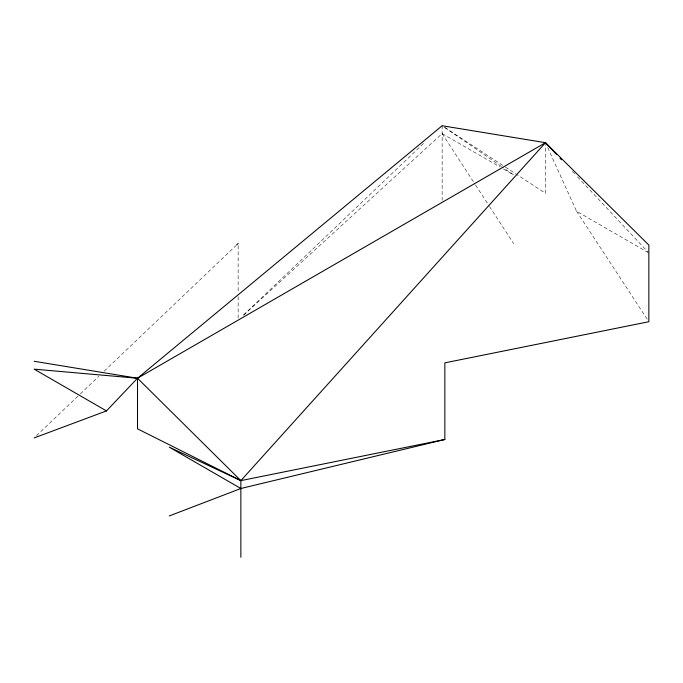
<?xml version="1.0" encoding="UTF-8"?>
<svg xmlns="http://www.w3.org/2000/svg" width="683" height="683" viewBox="0 0 683 683"><rect width="100%" height="100%" fill="white"/><g stroke="black" fill="none" stroke-linecap="round" stroke-linejoin="round"><path stroke-width="0.51" stroke-dasharray="3.42 2.56" d="M36.455 435.72L79.57 394.637M80.338 393.903L98.813 376.299M104.2 371.159L235.831 245.709M243.532 315.008L423.665 143.345M243.635 315.119L442.14 133.603L499.947 166.985M503.619 169.102L513.71 174.933L502.364 167.13M547.681 147.519L576.529 211.201L648.85 252.949M444.812 127.482L504.506 166.498M505.394 167.079L545.495 193.28L545.495 144.805M501.493 166.532L442.14 125.74L442.14 200.256M572.422 171.424L574.608 173.755M577.519 176.863L648.124 252.172M576.529 211.201L647.68 319.934M442.14 133.603L475.035 184.214M475.616 185.102L488.891 205.515M489.472 206.403L513.71 243.694M238.145 245.641L238.145 292.469M238.145 296.729L238.145 318.013"/><path stroke-width="1.02" d="M34.15 437.923L106.471 410.91L137.505 378.245L442.14 125.74L545.495 142.696L648.85 245.077L648.85 321.719L444.855 362.852L444.855 439.485L240.86 488.499L169.29 515.938M236.6 244.975L238.145 243.515M106.471 410.91L34.15 369.153L137.505 378.245L545.495 142.696L556.414 154.341M444.855 439.485L240.86 480.627L169.29 447.177L240.86 488.499M34.15 361.281L137.505 378.245L240.86 480.627L240.86 557.26M560.051 158.225L561.503 159.779M546.366 144.625L545.495 142.696L240.86 480.627L137.505 428.83L137.505 378.245"/></g></svg>
